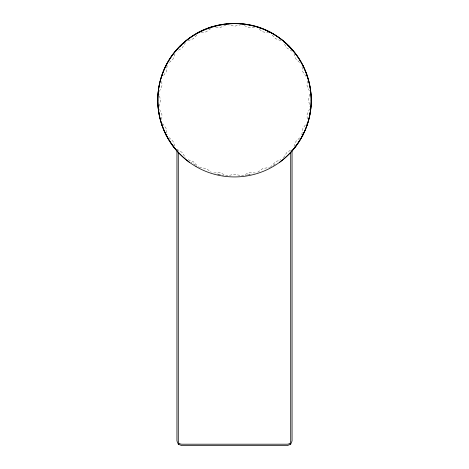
<?xml version="1.0" encoding="UTF-8"?>
<svg xmlns="http://www.w3.org/2000/svg" width="469" height="469" viewBox="0 0 469 469"><rect width="100%" height="100%" fill="white"/><g stroke="black" fill="none" stroke-linecap="round" stroke-linejoin="round"><path stroke-width="0.35" stroke-dasharray="2.35 1.76" d="M161.799 119.495L161.94 114.629L159.378 108.919M307.201 80.897L307.06 85.763L309.622 91.473M167.193 65.713L166.149 71.886L162.931 76.418M301.807 134.679L302.851 128.506L306.474 123.406M159.12 106.293L160.515 100.196L159.12 94.099M309.88 94.099L308.485 100.196L309.88 106.293M174.966 53.894L172.985 59.094L169.45 62.436M294.034 146.498L296.015 141.298L300.06 137.481M159.378 91.473L161.94 85.763L161.799 80.897M309.622 108.919L307.06 114.629L307.201 119.495M185.513 42.579L182.189 47.885L176.889 51.209M283.487 157.807L286.811 152.507L292.111 149.183M196.74 35.146L193.398 38.681L188.198 40.662M270.349 167.269L275.602 161.711L280.802 159.73M273.275 165.469L275.444 163.886M210.722 28.621L206.19 31.845L200.017 32.889M257.71 172.17L262.81 168.547L269.669 167.386M225.777 25.074L220.067 27.636L214.509 27.478M247.878 175.007L251.912 173.976M245.346 175.342L250.264 174.415M241.277 24.664L234.5 26.211L227.723 24.664M254.491 27.478L248.933 27.636L243.223 25.074M213.811 172.938L220.067 172.756L227.043 175.887L234.5 174.181L241.957 175.887L248.933 172.756L255.189 172.938M218.232 174.433L223.654 175.342M217.088 173.976L220.659 174.802M268.983 32.889L262.81 31.845L258.278 28.621M199.331 167.386L206.19 168.547L211.29 172.17M280.802 40.662L275.602 38.681L272.26 35.146M188.198 159.73L193.398 161.711L198.651 167.269M191.065 162.555L192.003 162.913M292.111 51.209L286.811 47.879L283.487 42.579M176.889 149.183L182.189 152.507L185.513 157.807M193.556 163.886L195.725 165.469M299.55 62.436L296.015 59.094L294.034 53.894M168.94 137.481L172.985 141.298L174.966 146.498M306.069 76.418L302.851 71.886L301.807 65.713M162.526 123.406L166.149 128.506L167.193 134.679"/><path stroke-width="0.7" d="M157.789 100.647L157.807 100.196C157.59 74.981 170.88 50.306 191.862 36.383M311.211 99.745L311.193 100.196C311.234 118.645 304.369 137.071 292.058 150.83M309.921 113.779L310.103 112.56M310.285 111.341L310.466 110.121M176.942 150.391L176.942 440.948L178.29 444.202L181.544 445.55L287.456 445.55L290.71 444.202L290.112 443.604L290.71 440.948L290.71 152.191M277.138 36.383C236.704 8.108 175.852 29.002 161.512 76.482L161.301 77.379L162.397 74.342M279.612 162.286C292.539 152.66 302.329 139.182 307.488 123.91L307.699 123.013L306.603 126.05M161.512 76.482C153.281 101.744 159.061 131.068 176.942 150.83M307.488 123.91C318.234 92.147 305.231 54.644 277.138 36.383M290.71 444.202L292.058 440.948L292.058 150.397M165.235 67.495L166.606 64.575L166.12 65.355M303.765 132.897L302.394 135.817L302.88 135.037M295.236 146.891L297.434 143.924M179.938 46.273L180.577 45.634M178.29 444.202L178.888 443.604L181.544 444.202L287.456 444.202L290.112 443.604M180.272 45.968L181.638 44.725M199.659 31.816L198.879 32.302L201.793 30.931M191.862 36.383C221.638 15.794 265.501 20.618 289.971 47.334M208.646 28.093L211.683 26.997L210.786 27.208M220.917 24.775L224.575 24.23M234.946 23.485L234.049 23.485M244.425 24.23L248.083 24.775M258.214 27.208L257.317 26.997L260.354 28.093M267.201 30.931L270.121 32.302L269.341 31.816M189.388 162.286C169.889 147.975 157.801 124.42 157.754 100.196L157.789 99.745M287.362 44.731L289.056 46.273M288.423 45.634L288.728 45.968M295.236 53.501C305.606 66.721 310.976 83.453 311.246 100.196L311.211 100.647M288.769 45.927L295.751 54.105M171.56 143.919L173.764 146.891M302.88 65.355L302.394 64.575L303.765 67.495M166.12 135.037L166.606 135.817L165.235 132.897M306.603 74.342L307.699 77.379L307.488 76.482M162.397 126.05L161.301 123.013L161.512 123.91M178.888 443.604L178.29 440.948L178.29 152.191M158.534 110.121L158.715 111.341M158.897 112.56L159.079 113.779M196.13 166.659A76.746 76.746 0 0 0 311.246 100.196A76.746 76.746 0 0 0 196.13 33.733A76.746 76.746 0 0 0 196.13 166.659"/></g></svg>
